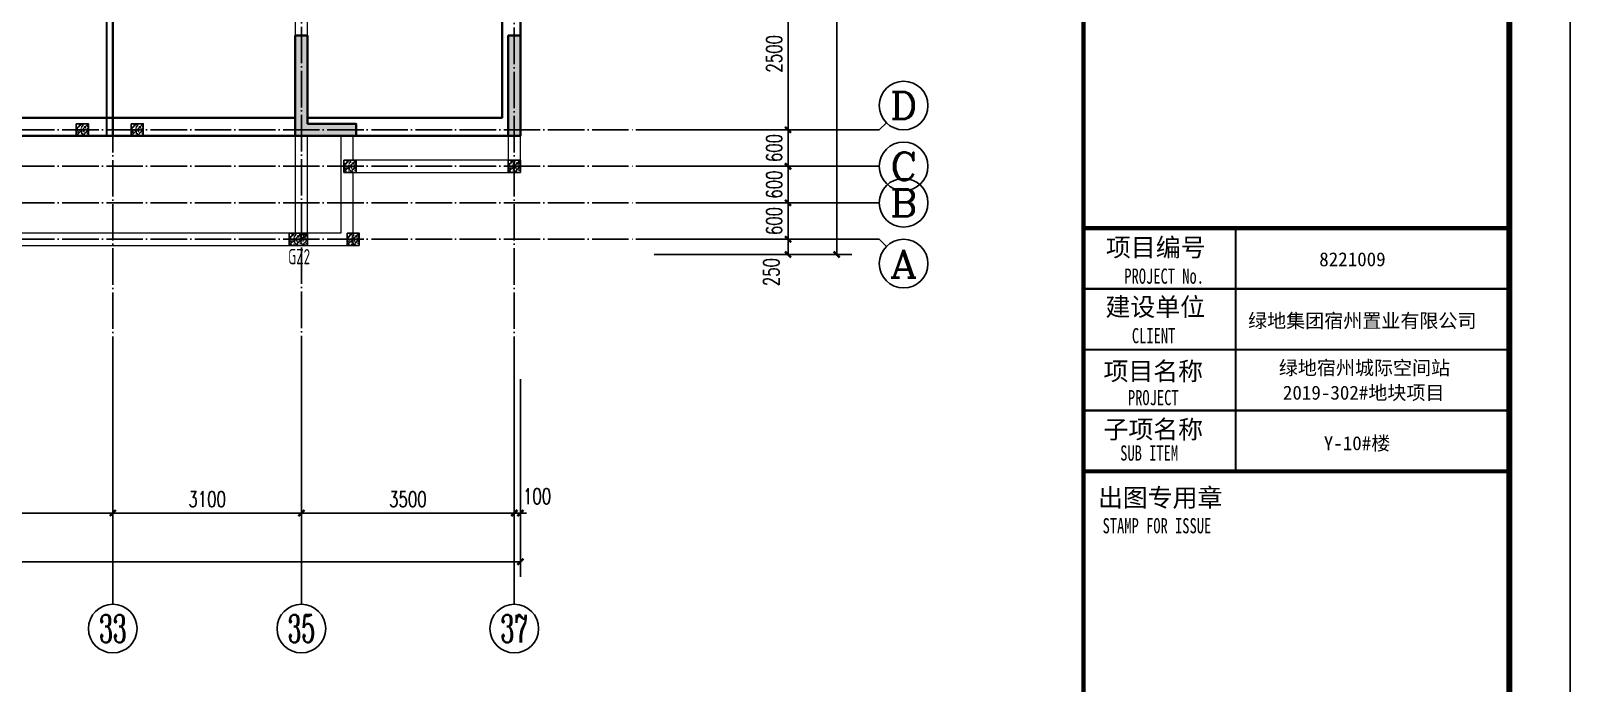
# Model space of a CAD drawing. Extents: x 393367 to 3005760, y 4998 to 826018.
# Drawn here: x 2539662 to 2564969, y 556579 to 567306 of the extents above; entities that cross this region are included whole.
import ezdxf
from ezdxf.enums import TextEntityAlignment as Align

# ---------------------------------------------------------------- set-up
doc = ezdxf.new("R2010")
doc.units = 0
doc.header["$LTSCALE"] = 1000
for name, pattern in [('DASH', [0.35, 0.25, -0.1]), ('DOTE', [2.42, 2, -0.2, 0.02, -0.2]), ('虚线', [500, 300, -200])]:
    doc.linetypes.add(name, pattern=pattern)
doc.layers.get('0').update_dxf_attribs({"linetype": 'CONTINUOUS'})
doc.layers.get('Defpoints').update_dxf_attribs({"linetype": 'CONTINUOUS'})
for name, color, linetype in [('-TK', 7, 'CONTINUOUS'), ('AXIS', 3, 'CONTINUOUS'), ('AXIS_TEXT', 7, 'CONTINUOUS'), ('BEAM_CONT', 4, 'CONTINUOUS'), ('DOTE', 8, 'DOTE'), ('S-构造柱', 212, 'CONTINUOUS'), ('S-构造柱编号', 130, 'CONTINUOUS'), ('S-砼墙', 150, 'CONTINUOUS'), ('S-砼墙填充', 251, 'CONTINUOUS'), ('图框', 7, 'CONTINUOUS'), ('图签文字', 4, 'CONTINUOUS'), ('板面附加钢筋', 4, 'CONTINUOUS')]:
    doc.layers.add(name, color=color, linetype=linetype)
doc.layers.add('yichutu', color=7, linetype='CONTINUOUS', true_color=0xffffff, plot=False)
doc.layers.add('图签', color=147, linetype='CONTINUOUS', lineweight=18)
doc.layers.add('砼梁虚线', color=4, linetype='虚线', lineweight=18)
doc.styles.add('_TCH_AXIS', font='COMPLEX', dxfattribs={"bigfont": 'GBCBIG'})
doc.styles.add('_TCH_DIM_T3', font='SIMPLEX', dxfattribs={"width": 0.705882, "bigfont": 'GBCBIG'})
doc.styles.add('COMPLEX', font='COMPLEX')
doc.styles.add('TSSD_Rein', font='Tssdeng.shx', dxfattribs={"width": 0.7, "bigfont": 'hztxt.shx'})
doc.styles.add('宋体', font='', dxfattribs={"height": 50})
doc.styles.add('建筑图签-1', font='simhei.ttf', dxfattribs={"width": 0.7})
doc.styles.get('宋体').set_extended_font_data('SimSun')
doc.dimstyles.new('_TCH_ARCH&&100', dxfattribs={"dimtxt": 255, "dimasz": 100, "dimexe": 250, "dimexo": 300, "dimgap": 100, "dimtad": 1, "dimdec": 0, "dimzin": 0, "dimdsep": 46, "dimtxsty": '_TCH_DIM_T3', "dimblk": 'ARCHTICK', "dimcen": 0.09, "dimclrt": 7, "dimazin": 2, "dimtfac": 1, "dimtdec": 0, "dimtix": 1, "dimtmove": 2, "dimatfit": 3, "dimldrblk": 'ARCHTICK', "dimfxl": 1, "dimtolj": 1, "dimtzin": 0, "dimarcsym": 0})
pattern_1 = [(220, (2701900.03, 3843650.44), (9.4128202, -107.5890274), [11.25, -123.75]), (275, (2701900.03, 3843650.44), (-112.82882, 20.8127), [9, -99]), (169.5486, (2701900.81, 3843641.48), (-103.4159313, -86.7764073), [9.5610285, -105.1713168]), (223.8158, (2701870.03, 3843650.44), (24.827852, -160.0861573), [16.875, -185.625]), (173.3644, (2701872.1, 3843637.1), (-146.117681, -140.199406), [14.341543, -157.75695]), (278.8158, (2701870.03, 3843650.44), (-146.11779, -140.199292), [13.5, -148.5]), (249, (2701877.53, 3843635.44), (60.3928336, -89.5360578), [11.25, -123.75]), (304, (2701877.53, 3843635.44), (-108.7725068, -36.4972998), [9, -99]), (198.5486, (2701882.56, 3843627.98), (-48.3795745, -126.0333943), [9.5610285, -105.1713168]), (232.5, (2701900.026, 3843650.444), (-49.93407807, -1.8239783), [0, -97.8, 0, -100.5, 0, -99.375]), (262.5, (2701900.026, 3843650.444), (-59.1617568, -39.4604306), [0, -57.3, 0, -95.55, 0, -37.875]), (302.5, (2701900.026, 3843683.894), (3.38323076, -80.07336543), [0, -37.5, 0, -117, 0, -155.25]), (312.5, (2701900.026, 3843698.894), (-15.0157473, -87.4779254), [0, -48.75, 0, -77.7, 0, -110.25]), (225, (2701900.03, 3843650.444), (-53.0330086, 53.0330086), [])]
pattern_2 = [(220, (2699200.03, 3843650.44), (9.4128202, -107.5890274), [11.25, -123.75]), (275, (2699200.03, 3843650.44), (-112.82882, 20.8127), [9, -99]), (169.5486, (2699200.81, 3843641.48), (-103.4159313, -86.7764073), [9.5610285, -105.1713168]), (223.8158, (2699170.03, 3843650.44), (24.827852, -160.0861573), [16.875, -185.625]), (173.3644, (2699172.1, 3843637.1), (-146.117681, -140.199406), [14.341543, -157.75695]), (278.8158, (2699170.03, 3843650.44), (-146.11779, -140.199292), [13.5, -148.5]), (249, (2699177.53, 3843635.44), (60.3928336, -89.5360578), [11.25, -123.75]), (304, (2699177.53, 3843635.44), (-108.7725068, -36.4972998), [9, -99]), (198.5486, (2699182.56, 3843627.98), (-48.3795745, -126.0333943), [9.5610285, -105.1713168]), (232.5, (2699200.026, 3843650.444), (-49.93407807, -1.8239783), [0, -97.8, 0, -100.5, 0, -99.375]), (262.5, (2699200.026, 3843650.444), (-59.1617568, -39.4604306), [0, -57.3, 0, -95.55, 0, -37.875]), (302.5, (2699200.026, 3843683.894), (3.38323076, -80.07336543), [0, -37.5, 0, -117, 0, -155.25]), (312.5, (2699200.026, 3843698.894), (-15.0157473, -87.4779254), [0, -48.75, 0, -77.7, 0, -110.25]), (225, (2699200.026, 3843650.444), (-53.0330086, 53.0330086), [])]
pattern_3 = [(220, (2699250.025, 3842450.44), (9.4128202, -107.5890274), [11.25, -123.75]), (275, (2699250.02, 3842450.44), (-112.82882, 20.8127), [9, -99]), (169.5486, (2699250.81, 3842441.48), (-103.4159313, -86.7764073), [9.5610285, -105.1713168]), (223.8158, (2699220.02, 3842450.44), (24.827852, -160.0861573), [16.875, -185.625]), (173.3644, (2699222.1, 3842437.1), (-146.117681, -140.199406), [14.341543, -157.75695]), (278.8158, (2699220.02, 3842450.44), (-146.11779, -140.199292), [13.5, -148.5]), (249, (2699227.525, 3842435.44), (60.3928336, -89.5360578), [11.25, -123.75]), (304, (2699227.52, 3842435.44), (-108.7725068, -36.4972998), [9, -99]), (198.5486, (2699232.56, 3842427.98), (-48.3795745, -126.0333943), [9.5610285, -105.1713168]), (232.5, (2699250.025, 3842450.444), (-49.93407807, -1.8239783), [0, -97.8, 0, -100.5, 0, -99.375]), (262.5, (2699250.025, 3842450.444), (-59.1617568, -39.4604306), [0, -57.3, 0, -95.55, 0, -37.875]), (302.5, (2699250.025, 3842483.894), (3.38323076, -80.07336543), [0, -37.5, 0, -117, 0, -155.25]), (312.5, (2699250.025, 3842498.894), (-15.0157473, -87.4779254), [0, -48.75, 0, -77.7, 0, -110.25]), (225, (2699250.025, 3842450.444), (-53.0330086, 53.0330086), [])]
pattern_4 = [(220, (2698300.03, 3842450.44), (9.4128202, -107.5890274), [11.25, -123.75]), (275, (2698300.03, 3842450.44), (-112.82882, 20.8127), [9, -99]), (169.5486, (2698300.81, 3842441.47), (-103.4159313, -86.7764073), [9.5610285, -105.1713168]), (223.8158, (2698270.03, 3842450.44), (24.827852, -160.0861573), [16.875, -185.625]), (173.3644, (2698272.1, 3842437.1), (-146.117681, -140.199406), [14.341543, -157.75695]), (278.8158, (2698270.03, 3842450.44), (-146.11779, -140.199292), [13.5, -148.5]), (249, (2698277.53, 3842435.44), (60.3928336, -89.5360578), [11.25, -123.75]), (304, (2698277.53, 3842435.44), (-108.7725068, -36.4972998), [9, -99]), (198.5486, (2698282.56, 3842427.98), (-48.3795745, -126.0333943), [9.5610285, -105.1713168]), (232.5, (2698300.026, 3842450.44), (-49.93407807, -1.8239783), [0, -97.8, 0, -100.5, 0, -99.375]), (262.5, (2698300.026, 3842450.44), (-59.1617568, -39.4604306), [0, -57.3, 0, -95.55, 0, -37.875]), (302.5, (2698300.026, 3842483.89), (3.38323076, -80.07336543), [0, -37.5, 0, -117, 0, -155.25]), (312.5, (2698300.026, 3842498.89), (-15.0157473, -87.4779254), [0, -48.75, 0, -77.7, 0, -110.25]), (225, (2698300.026, 3842450.44), (-53.0330086, 53.0330086), [])]
pattern_5 = [(220, (2694800.03, 3844250.44), (9.4128202, -107.5890274), [11.25, -123.75]), (275, (2694800.03, 3844250.44), (-112.82882, 20.8127), [9, -99]), (169.5486, (2694800.81, 3844241.48), (-103.4159313, -86.7764073), [9.5610285, -105.1713168]), (223.8158, (2694770.03, 3844250.44), (24.827852, -160.0861573), [16.875, -185.625]), (173.3644, (2694772.1, 3844237.1), (-146.117681, -140.199406), [14.341543, -157.75695]), (278.8158, (2694770.03, 3844250.44), (-146.11779, -140.199292), [13.5, -148.5]), (249, (2694777.53, 3844235.44), (60.3928336, -89.5360578), [11.25, -123.75]), (304, (2694777.53, 3844235.44), (-108.7725068, -36.4972998), [9, -99]), (198.5486, (2694782.56, 3844227.98), (-48.3795745, -126.0333943), [9.5610285, -105.1713168]), (232.5, (2694800.026, 3844250.444), (-49.93407807, -1.8239783), [0, -97.8, 0, -100.5, 0, -99.375]), (262.5, (2694800.026, 3844250.444), (-59.1617568, -39.4604306), [0, -57.3, 0, -95.55, 0, -37.875]), (302.5, (2694800.026, 3844283.894), (3.38323076, -80.07336543), [0, -37.5, 0, -117, 0, -155.25]), (312.5, (2694800.026, 3844298.894), (-15.0157473, -87.4779254), [0, -48.75, 0, -77.7, 0, -110.25]), (225, (2694800.026, 3844250.444), (-53.0330086, 53.0330086), [])]
pattern_6 = [(220, (2695700.03, 3844250.45), (9.4128202, -107.5890274), [11.25, -123.75]), (275, (2695700.03, 3844250.45), (-112.82882, 20.8127), [9, -99]), (169.5486, (2695700.81, 3844241.48), (-103.4159313, -86.7764073), [9.5610285, -105.1713168]), (223.8158, (2695670.03, 3844250.45), (24.827852, -160.0861573), [16.875, -185.625]), (173.3644, (2695672.1, 3844237.1), (-146.117681, -140.199406), [14.341543, -157.75695]), (278.8158, (2695670.03, 3844250.45), (-146.11779, -140.199292), [13.5, -148.5]), (249, (2695677.53, 3844235.45), (60.3928336, -89.5360578), [11.25, -123.75]), (304, (2695677.53, 3844235.45), (-108.7725068, -36.4972998), [9, -99]), (198.5486, (2695682.56, 3844227.99), (-48.3795745, -126.0333943), [9.5610285, -105.1713168]), (232.5, (2695700.026, 3844250.448), (-49.93407807, -1.8239783), [0, -97.8, 0, -100.5, 0, -99.375]), (262.5, (2695700.026, 3844250.45), (-59.1617568, -39.4604306), [0, -57.3, 0, -95.55, 0, -37.875]), (302.5, (2695700.026, 3844283.898), (3.38323076, -80.07336543), [0, -37.5, 0, -117, 0, -155.25]), (312.5, (2695700.026, 3844298.9), (-15.0157473, -87.4779254), [0, -48.75, 0, -77.7, 0, -110.25]), (225, (2695700.03, 3844250.45), (-53.0330086, 53.0330086), [])]

# ---------------------------------------------------------------- blocks, each defined once
blk = doc.blocks.new('A1')
blk.add_lwpolyline([(0, 59400), (0, 0), (84100, 0), (84100, 59400)], close=True)
at = {"const_width": 100}
blk.add_lwpolyline([(2500, 58400), (2500, 1000), (83100, 1000), (83100, 58400)], close=True, dxfattribs=at)
at = {"layer": '图框'}
for points, const_width in [([(76100, 1000), (76100, 58400)], 70), ([(76100, 36100), (83100, 36100)], 70), ([(76100, 36100), (83100, 36100)], 70), ([(78600, 32100), (78600, 36100)], 35), ([(76100, 35100), (83100, 35100)], 35), ([(76100, 34100), (83100, 34100)], 35), ([(76100, 33100), (83100, 33100)], 35), ([(83100, 32100), (76100, 32100)], 70)]:
    blk.add_lwpolyline(points, dxfattribs=dict(at, const_width=const_width))
at = {"layer": '图签', "color": 2, "style": '宋体'}
for s, height, p in [('8221009', 229.3, (79974, 35472)), ('绿地集团宿州置业有限公司', 229.34, (78805, 34462)), ('绿地宿州城际空间站', 229.3, (79310, 33688)), ('2019-302#地块项目', 229.34, (79377, 33279)), ('Y-10#楼', 229.3, (80049, 32448))]:
    blk.add_text(s, height=height, dxfattribs=at).set_placement(p)
at = {"layer": '图签文字', "color": 7, "style": '建筑图签-1'}
for s, p in [('项目编号', (76468, 35632)), ('建设单位', (76460, 34655)), ('项目名称', (76427, 33597)), ('子项名称', (76427, 32640)), ('出图专用章', (76336, 31518))]:
    blk.add_text(s, height=300, dxfattribs=at).set_placement(p)
at = {"layer": '图签文字', "style": '建筑图签-1', "width": 0.7}
for s, p in [('PROJECT No.', (76770, 35185, -1799)), ('CLIENT', (76894, 34206)), ('PROJECT', (76829, 33187)), ('SUB ITEM', (76702, 32276)), ('STAMP FOR ISSUE', (76413, 31081))]:
    blk.add_text(s, height=250, dxfattribs=at).set_placement(p)
blk = doc.blocks.new('_ArchTick')
at = {"color": 0, "linetype": 'ByBlock', "const_width": 0.4}
blk.add_lwpolyline([(-0.5, -0.5), (0.5, 0.5)], dxfattribs=at)
blk = doc.blocks.new('*D2474')
at = {"layer": 'AXIS', "color": 0, "lineweight": -2}
for p, q in [((2547611, 561577), (2547611, 559127)), ((2547711, 561577), (2547711, 559127)), ((2547611, 559377), (2547511, 559377)), ((2547611, 559377), (2547711, 559377)), ((2547711, 559377), (2547811, 559377))]:
    blk.add_line(p, q, dxfattribs=at)
at = {"layer": 'Defpoints', "color": 0}
for p in [(2547611, 561877), (2547711, 561877), (2547711, 559377)]:
    blk.add_point(p, dxfattribs=at)
at = {"layer": 'AXIS', "color": 0, "lineweight": -2, "xscale": 100, "yscale": 100, "zscale": 100}
blk.add_blockref('_ArchTick', (2547611, 559377), dxfattribs=at)
at = {"layer": 'AXIS', "color": 0, "lineweight": -2, "xscale": 100, "yscale": 100, "zscale": 100, "rotation": 180}
blk.add_blockref('_ArchTick', (2547711, 559377), dxfattribs=at)
at = {"layer": 'AXIS', "color": 7, "insert": (2547986, 559652), "char_height": 255, "attachment_point": 5, "style": '_TCH_DIM_T3'}
blk.add_mtext('\\A1;100', dxfattribs=at)
blk = doc.blocks.new('*D2475')
at = {"layer": 'AXIS', "color": 0, "lineweight": -2}
for p, q in [((2544111, 561577), (2544111, 559127)), ((2547611, 561577), (2547611, 559127)), ((2544111, 559377), (2547611, 559377))]:
    blk.add_line(p, q, dxfattribs=at)
at = {"layer": 'Defpoints', "color": 0}
for p in [(2544111, 561877), (2547611, 561877), (2547611, 559377)]:
    blk.add_point(p, dxfattribs=at)
at = {"layer": 'AXIS', "color": 0, "lineweight": -2, "xscale": 100, "yscale": 100, "zscale": 100, "rotation": 180}
blk.add_blockref('_ArchTick', (2544111, 559377), dxfattribs=at)
at = {"layer": 'AXIS', "color": 0, "lineweight": -2, "xscale": 100, "yscale": 100, "zscale": 100}
blk.add_blockref('_ArchTick', (2547611, 559377), dxfattribs=at)
at = {"layer": 'AXIS', "color": 7, "insert": (2545861, 559604), "char_height": 255, "attachment_point": 5, "style": '_TCH_DIM_T3'}
blk.add_mtext('\\A1;3500', dxfattribs=at)
blk = doc.blocks.new('*D2476')
at = {"layer": 'AXIS', "color": 0, "lineweight": -2}
for p, q in [((2541011, 561577), (2541011, 559127)), ((2544111, 561577), (2544111, 559127)), ((2541011, 559377), (2544111, 559377))]:
    blk.add_line(p, q, dxfattribs=at)
at = {"layer": 'Defpoints', "color": 0}
for p in [(2541011, 561877), (2544111, 561877), (2544111, 559377)]:
    blk.add_point(p, dxfattribs=at)
at = {"layer": 'AXIS', "color": 0, "lineweight": -2, "xscale": 100, "yscale": 100, "zscale": 100, "rotation": 180}
blk.add_blockref('_ArchTick', (2541011, 559377), dxfattribs=at)
at = {"layer": 'AXIS', "color": 0, "lineweight": -2, "xscale": 100, "yscale": 100, "zscale": 100}
blk.add_blockref('_ArchTick', (2544111, 559377), dxfattribs=at)
at = {"layer": 'AXIS', "color": 7, "insert": (2542561, 559604), "char_height": 255, "attachment_point": 5, "style": '_TCH_DIM_T3'}
blk.add_mtext('\\A1;3100', dxfattribs=at)
blk = doc.blocks.new('*D2477')
at = {"layer": 'AXIS', "color": 0, "lineweight": -2}
for p, q in [((2537111, 561577), (2537111, 559127)), ((2541011, 561577), (2541011, 559127)), ((2537111, 559377), (2541011, 559377))]:
    blk.add_line(p, q, dxfattribs=at)
at = {"layer": 'Defpoints', "color": 0}
for p in [(2537111, 561877), (2541011, 561877), (2541011, 559377)]:
    blk.add_point(p, dxfattribs=at)
at = {"layer": 'AXIS', "color": 0, "lineweight": -2, "xscale": 100, "yscale": 100, "zscale": 100, "rotation": 180}
blk.add_blockref('_ArchTick', (2537111, 559377), dxfattribs=at)
at = {"layer": 'AXIS', "color": 0, "lineweight": -2, "xscale": 100, "yscale": 100, "zscale": 100}
blk.add_blockref('_ArchTick', (2541011, 559377), dxfattribs=at)
at = {"layer": 'AXIS', "color": 7, "insert": (2539061, 559604), "char_height": 255, "attachment_point": 5, "style": '_TCH_DIM_T3'}
blk.add_mtext('\\A1;3900', dxfattribs=at)
blk = doc.blocks.new('*D2495')
at = {"layer": 'AXIS', "color": 0, "lineweight": -2}
for p, q in [((2549911, 563877), (2552361, 563877)), ((2552111, 563627), (2552111, 563877)), ((2549911, 563627), (2552361, 563627))]:
    blk.add_line(p, q, dxfattribs=at)
at = {"layer": 'Defpoints', "color": 0}
for p in [(2549611, 563877), (2552111, 563877), (2549611, 563627)]:
    blk.add_point(p, dxfattribs=at)
at = {"layer": 'AXIS', "color": 0, "lineweight": -2, "xscale": 100, "yscale": 100, "zscale": 100}
for p, rotation in [((2552111, 563877), 90), ((2552111, 563627), 270)]:
    blk.add_blockref('_ArchTick', p, dxfattribs=dict(at, rotation=rotation))
at = {"layer": 'AXIS', "color": 7, "insert": (2551836, 563338), "char_height": 255, "attachment_point": 5, "rotation": 90, "style": '_TCH_DIM_T3'}
blk.add_mtext('\\A1;250', dxfattribs=at)
blk = doc.blocks.new('*D2496')
at = {"layer": 'AXIS', "color": 0, "lineweight": -2}
for p, q in [((2549911, 564477), (2552361, 564477)), ((2552111, 564477), (2552111, 564577)), ((2552111, 563877), (2552111, 564477)), ((2549911, 563877), (2552361, 563877)), ((2552111, 563877), (2552111, 563777))]:
    blk.add_line(p, q, dxfattribs=at)
at = {"layer": 'Defpoints', "color": 0}
for p in [(2549611, 564477), (2552111, 564477), (2549611, 563877)]:
    blk.add_point(p, dxfattribs=at)
at = {"layer": 'AXIS', "color": 0, "lineweight": -2, "xscale": 100, "yscale": 100, "zscale": 100}
for p, rotation in [((2552111, 564477), 270), ((2552111, 563877), 90)]:
    blk.add_blockref('_ArchTick', p, dxfattribs=dict(at, rotation=rotation))
at = {"layer": 'AXIS', "color": 7, "insert": (2551883, 564177), "char_height": 255, "attachment_point": 5, "rotation": 90, "style": '_TCH_DIM_T3'}
blk.add_mtext('\\A1;600', dxfattribs=at)
blk = doc.blocks.new('*D2497')
at = {"layer": 'AXIS', "color": 0, "lineweight": -2}
for p, q in [((2552111, 565077), (2552111, 565177)), ((2549911, 565077), (2552361, 565077)), ((2552111, 564477), (2552111, 565077)), ((2549911, 564477), (2552361, 564477)), ((2552111, 564477), (2552111, 564377))]:
    blk.add_line(p, q, dxfattribs=at)
at = {"layer": 'Defpoints', "color": 0}
for p in [(2549611, 565077), (2552111, 565077), (2549611, 564477)]:
    blk.add_point(p, dxfattribs=at)
at = {"layer": 'AXIS', "color": 0, "lineweight": -2, "xscale": 100, "yscale": 100, "zscale": 100}
for p, rotation in [((2552111, 565077), 270), ((2552111, 564477), 90)]:
    blk.add_blockref('_ArchTick', p, dxfattribs=dict(at, rotation=rotation))
at = {"layer": 'AXIS', "color": 7, "insert": (2551883, 564777), "char_height": 255, "attachment_point": 5, "rotation": 90, "style": '_TCH_DIM_T3'}
blk.add_mtext('\\A1;600', dxfattribs=at)
blk = doc.blocks.new('*D2498')
at = {"layer": 'AXIS', "color": 0, "lineweight": -2}
for p, q in [((2549911, 565677), (2552361, 565677)), ((2552111, 565677), (2552111, 565777)), ((2552111, 565077), (2552111, 565677)), ((2549911, 565077), (2552361, 565077)), ((2552111, 565077), (2552111, 564977))]:
    blk.add_line(p, q, dxfattribs=at)
at = {"layer": 'Defpoints', "color": 0}
for p in [(2549611, 565677), (2552111, 565677), (2549611, 565077)]:
    blk.add_point(p, dxfattribs=at)
at = {"layer": 'AXIS', "color": 0, "lineweight": -2, "xscale": 100, "yscale": 100, "zscale": 100}
for p, rotation in [((2552111, 565677), 270), ((2552111, 565077), 90)]:
    blk.add_blockref('_ArchTick', p, dxfattribs=dict(at, rotation=rotation))
at = {"layer": 'AXIS', "color": 7, "insert": (2551883, 565377), "char_height": 255, "attachment_point": 5, "rotation": 90, "style": '_TCH_DIM_T3'}
blk.add_mtext('\\A1;600', dxfattribs=at)
blk = doc.blocks.new('*D2499')
at = {"layer": 'AXIS', "color": 0, "lineweight": -2}
for p, q in [((2549911, 568177), (2552361, 568177)), ((2552111, 565677), (2552111, 568177)), ((2549911, 565677), (2552361, 565677))]:
    blk.add_line(p, q, dxfattribs=at)
at = {"layer": 'Defpoints', "color": 0}
for p in [(2549611, 568177), (2552111, 568177), (2549611, 565677)]:
    blk.add_point(p, dxfattribs=at)
at = {"layer": 'AXIS', "color": 0, "lineweight": -2, "xscale": 100, "yscale": 100, "zscale": 100}
for p, rotation in [((2552111, 568177), 90), ((2552111, 565677), 270)]:
    blk.add_blockref('_ArchTick', p, dxfattribs=dict(at, rotation=rotation))
at = {"layer": 'AXIS', "color": 7, "insert": (2551883, 566927), "char_height": 255, "attachment_point": 5, "rotation": 90, "style": '_TCH_DIM_T3'}
blk.add_mtext('\\A1;2500', dxfattribs=at)
blk = doc.blocks.new('*D2506')
at = {"layer": 'AXIS', "color": 0, "lineweight": -2}
for p, q in [((2549911, 578877), (2553161, 578877)), ((2552911, 563627), (2552911, 578877)), ((2549911, 563627), (2553161, 563627))]:
    blk.add_line(p, q, dxfattribs=at)
at = {"layer": 'Defpoints', "color": 0}
for p in [(2549611, 578877), (2552911, 578877), (2549611, 563627)]:
    blk.add_point(p, dxfattribs=at)
at = {"layer": 'AXIS', "color": 0, "lineweight": -2, "xscale": 100, "yscale": 100, "zscale": 100}
for p, rotation in [((2552911, 578877), 90), ((2552911, 563627), 270)]:
    blk.add_blockref('_ArchTick', p, dxfattribs=dict(at, rotation=rotation))
at = {"layer": 'AXIS', "color": 7, "insert": (2552683, 571252), "char_height": 255, "attachment_point": 5, "rotation": 90, "style": '_TCH_DIM_T3'}
blk.add_mtext('\\A1;15250', dxfattribs=at)
blk = doc.blocks.new('*D2528')
at = {"layer": 'AXIS', "color": 0, "lineweight": -2}
for p, q in [((2492711, 561577), (2492711, 558327)), ((2547711, 561577), (2547711, 558327)), ((2492711, 558577), (2547711, 558577))]:
    blk.add_line(p, q, dxfattribs=at)
at = {"layer": 'Defpoints', "color": 0}
for p in [(2492711, 561877), (2547711, 561877), (2547711, 558577)]:
    blk.add_point(p, dxfattribs=at)
at = {"layer": 'AXIS', "color": 0, "lineweight": -2, "xscale": 100, "yscale": 100, "zscale": 100, "rotation": 180}
blk.add_blockref('_ArchTick', (2492711, 558577), dxfattribs=at)
at = {"layer": 'AXIS', "color": 0, "lineweight": -2, "xscale": 100, "yscale": 100, "zscale": 100}
blk.add_blockref('_ArchTick', (2547711, 558577), dxfattribs=at)
at = {"layer": 'AXIS', "color": 7, "insert": (2520211, 558804), "char_height": 255, "attachment_point": 5, "style": '_TCH_DIM_T3'}
blk.add_mtext('\\A1;55000', dxfattribs=at)
blk = doc.blocks.new('_axiso')
blk.add_circle((0, 0), 0.5)
at = {"layer": 'AXIS_TEXT', "style": 'COMPLEX', "width": 1.041667}
blk.add_attdef('A', text='', height=0.56, dxfattribs=at).set_placement((-0.25, -0.28), (0.25, -0.28), align=Align.FIT)
blk = doc.blocks.new('A$C36D82429')
at = {"layer": 'S-砼墙填充'}
for points in [[(53859, 2000), (53859, 3450), (53659, 3450), (53659, 1800), (54659, 1800), (54659, 2000)], [(57359, 3450), (57159, 3450), (57159, 1800), (57359, 1800)]]:
    blk.add_hatch(color=142, dxfattribs=at).paths.add_polyline_path(points)
at = {"layer": 'BEAM_CONT', "lineweight": 18}
for p, q in [((57359, 1200), (57359, 1800)), ((54609, 0), (54609, 1200)), ((54609, 1200), (57359, 1200)), ((32510, 0), (54609, 0))]:
    blk.add_line(p, q, dxfattribs=at)
blk.add_arc((54609, 0), 0.5, 270, 0, dxfattribs=at)
at = {"layer": 'S-砼墙', "color": 40, "lineweight": 35}
for points in [[(280, 4457), (2359, 4457), (2359, 1800), (12759, 1800), (12759, 600), (19559, 600), (19559, 1800), (40159, 1800), (40159, 600), (46959, 600), (46959, 1800), (57359, 1800), (57359, 9200), (58490, 9200)], [(57059, 6400), (57059, 2100), (53859, 2100), (53859, 3450), (53659, 3450), (53659, 2100)], [(53659, 2100), (46859, 2100)]]:
    blk.add_lwpolyline(points, dxfattribs=at)
at = {"layer": 'S-砼墙', "color": 150, "lineweight": 35}
for points in [[(53859, 2000), (53859, 3450), (53659, 3450), (53659, 1800), (54659, 1800), (54659, 2000)], [(57359, 3450), (57159, 3450), (57159, 1800), (57359, 1800)]]:
    blk.add_lwpolyline(points, close=True, dxfattribs=at)
at = {"layer": '砼梁虚线', "lineweight": 18}
for p, q in [((53659, 6400), (53659, 3450)), ((53859, 3450), (53859, 6400)), ((53659, 1800), (53659, 200)), ((53859, 200), (53859, 1800)), ((54409, 1800), (54409, 1300)), ((54609, 1400), (54609, 1800)), ((57159, 1800), (57159, 1400)), ((54409, 1300), (54409, 200)), ((57159, 1400), (54609, 1400)), ((53659, 200), (46859, 200)), ((54409, 200), (53859, 200))]:
    blk.add_line(p, q, dxfattribs=at)
blk = doc.blocks.new('yct-841-594-84100-59400-100-1000')
at = {"layer": 'yichutu', "color": 7, "true_color": 0xffffff}
blk.add_lwpolyline([(0, 0), (0, 59400), (84100, 59400), (84100, 0)], close=True, dxfattribs=at)

msp = doc.modelspace()

# ---------------------------------------------------------------- hatches: boundary and pattern name
at = {"layer": 'S-构造柱'}
h = msp.add_hatch(dxfattribs=at)
h.set_pattern_fill('ARMORED', color=256, scale=15, angle=-90, style=0)
h.set_pattern_definition(pattern_5)
h.paths.add_polyline_path([(2540410.61754, 565776.98994), (2540410.61754, 565576.98994), (2540610.6172, 565576.98994), (2540610.6172, 565776.98994)])
h = msp.add_hatch(dxfattribs=at)
h.set_pattern_fill('ARMORED', color=256, scale=15, angle=-90, style=0)
h.set_pattern_definition(pattern_5)
h.paths.add_polyline_path([(2540410.61754, 565776.98994), (2540410.61754, 565576.98994), (2540610.6172, 565576.98994), (2540610.6172, 565776.98994)])
h = msp.add_hatch(dxfattribs=at)
h.set_pattern_fill('ARMORED', color=256, scale=15, angle=-90, style=0)
h.set_pattern_definition(pattern_6)
h.paths.add_polyline_path([(2541310.61787, 565776.99412), (2541310.61787, 565576.99412), (2541510.61754, 565576.99412), (2541510.61754, 565776.99412)])
h = msp.add_hatch(dxfattribs=at)
h.set_pattern_fill('ARMORED', color=256, scale=15, angle=-90, style=0)
h.set_pattern_definition(pattern_6)
h.paths.add_polyline_path([(2541310.61787, 565776.99412), (2541310.61787, 565576.99412), (2541510.61754, 565576.99412), (2541510.61754, 565776.99412)])
h = msp.add_hatch(dxfattribs=at)
h.set_pattern_fill('ARMORED', color=256, scale=15, angle=-90, style=0)
h.set_pattern_definition(pattern_2)
h.paths.add_polyline_path([(2544810.61754, 565176.98994), (2544810.61754, 564976.98994), (2545010.6172, 564976.98994), (2545010.6172, 565176.98994)])
h = msp.add_hatch(dxfattribs=at)
h.set_pattern_fill('ARMORED', color=256, scale=15, angle=-90, style=0)
h.set_pattern_definition(pattern_2)
h.paths.add_polyline_path([(2544810.61754, 565176.98994), (2544810.61754, 564976.98994), (2545010.6172, 564976.98994), (2545010.6172, 565176.98994)])
h = msp.add_hatch(dxfattribs=at)
h.set_pattern_fill('ARMORED', color=256, scale=15, angle=-90, style=0)
h.set_pattern_definition(pattern_1)
h.paths.add_polyline_path([(2547510.61787, 565176.98994), (2547510.61787, 564976.98994), (2547710.61754, 564976.98994), (2547710.61754, 565176.98994)])
h = msp.add_hatch(dxfattribs=at)
h.set_pattern_fill('ARMORED', color=256, scale=15, angle=-90, style=0)
h.set_pattern_definition(pattern_1)
h.paths.add_polyline_path([(2547510.61787, 565176.98994), (2547510.61787, 564976.98994), (2547710.61754, 564976.98994), (2547710.61754, 565176.98994)])
h = msp.add_hatch(dxfattribs=at)
h.set_pattern_fill('ARMORED', color=256, scale=15, angle=-90, style=0)
h.set_pattern_definition(pattern_4)
h.paths.add_polyline_path([(2543910.61754, 563976.98575), (2543910.61754, 563776.98575), (2544210.6172, 563776.98575), (2544210.6172, 563976.98575)])
h = msp.add_hatch(dxfattribs=at)
h.set_pattern_fill('ARMORED', color=256, scale=15, angle=-90, style=0)
h.set_pattern_definition(pattern_4)
h.paths.add_polyline_path([(2543910.61754, 563976.98575), (2543910.61754, 563776.98575), (2544210.6172, 563776.98575), (2544210.6172, 563976.98575)])
h = msp.add_hatch(dxfattribs=at)
h.set_pattern_fill('ARMORED', color=256, scale=15, angle=-90, style=0)
h.set_pattern_definition(pattern_3)
h.paths.add_polyline_path([(2544860.61621, 563976.98994), (2544860.61621, 563776.98994), (2545060.61587, 563776.98994), (2545060.61587, 563976.98994)])
h = msp.add_hatch(dxfattribs=at)
h.set_pattern_fill('ARMORED', color=256, scale=15, angle=-90, style=0)
h.set_pattern_definition(pattern_3)
h.paths.add_polyline_path([(2544860.61621, 563976.98994), (2544860.61621, 563776.98994), (2545060.61587, 563776.98994), (2545060.61587, 563976.98994)])

# ---------------------------------------------------------------- linework, layer by layer
at = {"layer": 'AXIS'}
for p, q in [((2549610.61754, 565676.98994), (2553610.61754, 565676.98994)), ((2553727.77482, 565794.14722), (2553610.61754, 565676.98994)), ((2549610.61754, 565076.98994), (2553610.61754, 565076.98994)), ((2549610.61754, 564476.98994), (2553610.61754, 564476.98994)), ((2549610.61754, 563876.98994), (2553610.61754, 563876.98994)), ((2553727.77482, 563759.83265), (2553610.61754, 563876.98994)), ((2541010.61754, 561876.98994), (2541010.61754, 557876.98994)), ((2544110.61754, 561876.98994), (2544110.61754, 557876.98994)), ((2547610.61754, 561876.98994), (2547610.61754, 557876.98994))]:
    msp.add_line(p, q, dxfattribs=at)
at = {"layer": 'DOTE', "linetype": 'DOTE', "ltscale": 0.3}
for p, q in [((2541010.61754, 580426.98994), (2541010.61754, 561876.98994)), ((2547610.61754, 580426.98994), (2547610.61754, 561876.98994)), ((2544110.61754, 570276.98994), (2544110.61754, 561876.98994)), ((2490810.61754, 565676.98994), (2549610.61754, 565676.98994)), ((2490810.61754, 565076.98994), (2549610.61754, 565076.98994)), ((2490810.61754, 564476.98994), (2549610.61754, 564476.98994)), ((2490810.61754, 563876.98994), (2549610.61754, 563876.98994))]:
    msp.add_line(p, q, dxfattribs=at)
at = {"layer": 'S-构造柱'}
for points in [[(2540410.61754, 565776.98994), (2540410.61754, 565576.98994), (2540610.6172, 565576.98994), (2540610.6172, 565776.98994)], [(2540410.61754, 565776.98994), (2540410.61754, 565576.98994), (2540610.6172, 565576.98994), (2540610.6172, 565776.98994)], [(2541310.61787, 565776.99412), (2541310.61787, 565576.99412), (2541510.61754, 565576.99412), (2541510.61754, 565776.99412)], [(2541310.61787, 565776.99412), (2541310.61787, 565576.99412), (2541510.61754, 565576.99412), (2541510.61754, 565776.99412)], [(2544810.61754, 565176.98994), (2544810.61754, 564976.98994), (2545010.6172, 564976.98994), (2545010.6172, 565176.98994)], [(2544810.61754, 565176.98994), (2544810.61754, 564976.98994), (2545010.6172, 564976.98994), (2545010.6172, 565176.98994)], [(2547510.61787, 565176.98994), (2547510.61787, 564976.98994), (2547710.61754, 564976.98994), (2547710.61754, 565176.98994)], [(2547510.61787, 565176.98994), (2547510.61787, 564976.98994), (2547710.61754, 564976.98994), (2547710.61754, 565176.98994)], [(2543910.61754, 563976.98575), (2543910.61754, 563776.98575), (2544210.6172, 563776.98575), (2544210.6172, 563976.98575)], [(2543910.61754, 563976.98575), (2543910.61754, 563776.98575), (2544210.6172, 563776.98575), (2544210.6172, 563976.98575)], [(2544860.61621, 563976.98994), (2544860.61621, 563776.98994), (2545060.61587, 563776.98994), (2545060.61587, 563976.98994)], [(2544860.61621, 563976.98994), (2544860.61621, 563776.98994), (2545060.61587, 563776.98994), (2545060.61587, 563976.98994)]]:
    msp.add_lwpolyline(points, close=True, dxfattribs=at)
at = {"layer": '板面附加钢筋', "color": 5, "linetype": 'DASH', "const_width": 35}
for points in [[(2540910.61754, 570376.96417), (2540910.61754, 565576.99147)], [(2541010.52033, 570376.96417), (2541010.52033, 565576.99151)]]:
    msp.add_lwpolyline(points, dxfattribs=at)

# ---------------------------------------------------------------- block references
at = {"layer": '-TK'}
msp.add_blockref('A1', (2480869.24175, 527962.12225), dxfattribs=at)
at = {"layer": 'AXIS'}
ref = msp.add_blockref('_axiso', (2554010.61754, 566076.98994), dxfattribs=dict(at, xscale=800, yscale=800, zscale=800))
ref.add_attrib('A', 'D', dxfattribs={"layer": 'AXIS_TEXT', "height": 452.54834, "style": '_TCH_AXIS', "width": 1.235294}).set_placement((2553784.34337, 565850.71577), (2554236.89171, 565850.71577), align=Align.FIT)
ref = msp.add_blockref('_axiso', (2554010.61754, 565076.98994), dxfattribs=dict(at, xscale=800, yscale=800, zscale=800))
ref.add_attrib('A', 'C', dxfattribs={"layer": 'AXIS_TEXT', "height": 452.54834, "style": '_TCH_AXIS', "width": 1.4}).set_placement((2553784.34337, 564850.71577), (2554236.89171, 564850.71577), align=Align.FIT)
ref = msp.add_blockref('_axiso', (2554010.61754, 564476.98994), dxfattribs=dict(at, xscale=800, yscale=800, zscale=800))
ref.add_attrib('A', 'B', dxfattribs={"layer": 'AXIS_TEXT', "height": 452.54834, "style": '_TCH_AXIS', "width": 1.235294}).set_placement((2553784.34337, 564250.71577), (2554236.89171, 564250.71577), align=Align.FIT)
ref = msp.add_blockref('_axiso', (2554010.61754, 563476.98994), dxfattribs=dict(at, xscale=800, yscale=800, zscale=800))
ref.add_attrib('A', 'A', dxfattribs={"layer": 'AXIS_TEXT', "height": 452.54834, "style": '_TCH_AXIS', "width": 1.166667}).set_placement((2553784.34337, 563250.71577), (2554236.89171, 563250.71577), align=Align.FIT)
ref = msp.add_blockref('_axiso', (2541010.61754, 557476.98994), dxfattribs=dict(at, xscale=800, yscale=800, zscale=800))
ref.add_attrib('A', '33', dxfattribs={"layer": 'AXIS_TEXT', "height": 452.54834, "style": '_TCH_AXIS', "width": 0.636364}).set_placement((2540784.34337, 557250.71577), (2541236.89171, 557250.71577), align=Align.FIT)
ref = msp.add_blockref('_axiso', (2544110.61754, 557476.98994), dxfattribs=dict(at, xscale=800, yscale=800, zscale=800))
ref.add_attrib('A', '35', dxfattribs={"layer": 'AXIS_TEXT', "height": 452.54834, "style": '_TCH_AXIS', "width": 0.636364}).set_placement((2543884.34337, 557250.71577), (2544336.89171, 557250.71577), align=Align.FIT)
ref = msp.add_blockref('_axiso', (2547610.61754, 557476.98994), dxfattribs=dict(at, xscale=800, yscale=800, zscale=800))
ref.add_attrib('A', '37', dxfattribs={"layer": 'AXIS_TEXT', "height": 452.54834, "style": '_TCH_AXIS', "width": 0.636364}).set_placement((2547384.34337, 557250.71577), (2547836.89171, 557250.71577), align=Align.FIT)
at = {"layer": 'BEAM_CONT'}
msp.add_blockref('A$C36D82429', (2490351.77234, 563776.9897), dxfattribs=at)
at = {"layer": 'yichutu'}
msp.add_blockref('yct-841-594-84100-59400-100-1000', (2480869.24175, 527962.12225), dxfattribs=at)

# ---------------------------------------------------------------- texts
at = {"layer": 'S-构造柱编号', "color": 2, "linetype": 'ByBlock', "style": 'TSSD_Rein', "width": 0.65}
msp.add_text('GZ2', height=250, dxfattribs=at).set_placement((2543893.53079, 563467.44823, 0))
msp.add_text('GZ2', height=250, dxfattribs=at).set_placement((2543893.53079, 563467.44823, 0))

# ---------------------------------------------------------------- dimensions: what is measured, and where the dimension line sits
at = {"layer": 'AXIS'}
for p1, p2, distance, picture, middle in [((2549610.61754, 563626.98994), (2549610.61754, 578876.98994), -3300, '*D2506', (2552683.11754, 571251.98994)), ((2549610.61754, 565676.98994), (2549610.61754, 568176.98994), -2500, '*D2499', (2551883.11754, 566926.98994)), ((2549610.61754, 565076.98994), (2549610.61754, 565676.98994), -2500, '*D2498', (2551883.11754, 565376.98994)), ((2549610.61754, 564476.98994), (2549610.61754, 565076.98994), -2500, '*D2497', (2551883.11754, 564776.98994)), ((2549610.61754, 563876.98994), (2549610.61754, 564476.98994), -2500, '*D2496', (2551883.11754, 564176.98994)), ((2492710.61754, 561876.98994), (2547710.61754, 561876.98994), -3300, '*D2528', (2520210.61754, 558804.48994)), ((2537110.61754, 561876.98994), (2541010.61754, 561876.98994), -2500, '*D2477', (2539060.61754, 559604.48994)), ((2541010.61754, 561876.98994), (2544110.61754, 561876.98994), -2500, '*D2476', (2542560.61754, 559604.48994)), ((2544110.61754, 561876.98994), (2547610.61754, 561876.98994), -2500, '*D2475', (2545860.61754, 559604.48994))]:
    dim = msp.add_aligned_dim(p1=p1, p2=p2, distance=distance, dimstyle='_TCH_ARCH&&100', dxfattribs=at)
    dim.commit()
    dim.dimension.update_dxf_attribs({"geometry": picture, "text_midpoint": middle})
for base, p1, p2, angle, picture, middle in [((2552110.61754, 563876.98994), (2549610.61754, 563626.98994), (2549610.61754, 563876.98994), 90, '*D2495', (2551835.61754, 563337.98994)), ((2547710.61754, 559376.98994), (2547610.61754, 561876.98994), (2547710.61754, 561876.98994), 0, '*D2474', (2547985.61754, 559651.98994))]:
    dim = msp.add_linear_dim(base=base, p1=p1, p2=p2, angle=angle, dimstyle='_TCH_ARCH&&100', dxfattribs=at)
    dim.commit()
    dim.dimension.update_dxf_attribs({"geometry": picture, "text_midpoint": middle, "dimtype": 161})

doc.saveas('drawing.dxf')
